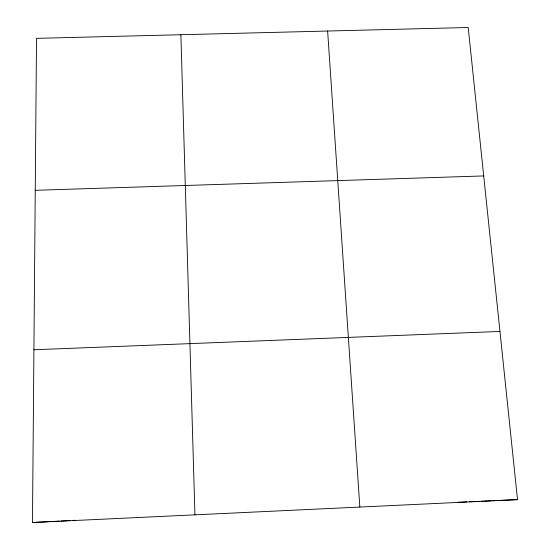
<?xml version="1.0" encoding="UTF-8"?>
<svg xmlns="http://www.w3.org/2000/svg" width="550" height="550" viewBox="0 0 550 550"><rect width="100%" height="100%" fill="white"/><g stroke="black" fill="none" stroke-linecap="round" stroke-linejoin="round"><path stroke-width="0.82" d="M32.471 522.5L36.52 38.356L468.201 27.5L517.529 499.627L32.471 522.5L48.242 521.689M49.954 521.599L59.276 521.118M60.94 521.029L70.173 520.554M72.703 520.424L75.24 520.293M457.518 502.281L466.895 501.861M469.439 501.751L479.476 501.311M481.147 501.236L491.178 500.789M492.848 500.72L517.529 499.627M33.914 349.759L499.957 331.444M35.248 190.307L483.711 175.931M327.628 31.034L359.844 507.066M180.874 34.726L194.941 514.841"/></g></svg>
